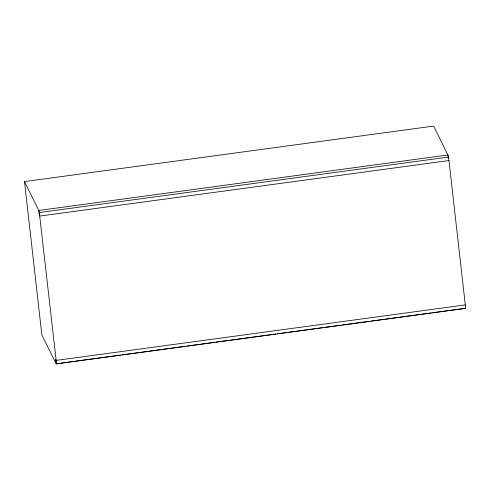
<?xml version="1.0" encoding="UTF-8"?>
<svg xmlns="http://www.w3.org/2000/svg" width="490" height="490" viewBox="0 0 490 490"><rect width="100%" height="100%" fill="white"/><g stroke="black" fill="none" stroke-linecap="round" stroke-linejoin="round"><path stroke-width="0.73" d="M59.161 363.378L56.13 363.788A4.655 0.404 82.3 0 0 56.166 360.395L39.31 212.562L448.442 157.063L448.436 158.258M465.298 304.903L56.166 360.395L55.627 359.305L56.13 363.788L41.852 334.897L24.5 181.582L433.632 126.083L447.915 154.975A4.655 0.404 82.3 0 1 448.963 160.555L465.298 304.903A4.655 0.404 82.3 0 1 465.267 308.29L450.874 310.243M448.963 160.555L39.831 216.053A4.655 0.404 82.3 0 0 38.777 210.473L24.5 181.582M60.68 363.17L73.555 361.424M75.074 361.216L120.534 355.048M122.047 354.846L138.719 352.586M140.232 352.377L167.507 348.678M169.025 348.476L185.692 346.21M187.204 346.007L214.479 342.308M215.998 342.1L228.879 340.354M230.392 340.146L275.852 333.984M277.365 333.776L294.037 331.516M295.55 331.307L322.824 327.608M324.343 327.406L341.009 325.146M342.528 324.937L369.803 321.238M371.316 321.03L384.197 319.284M385.71 319.082L431.169 312.914M432.688 312.706L449.355 310.446M56.252 363.917L465.39 308.418M448.252 157.964L447.915 154.975L38.777 210.473L39.286 214.957"/></g></svg>
